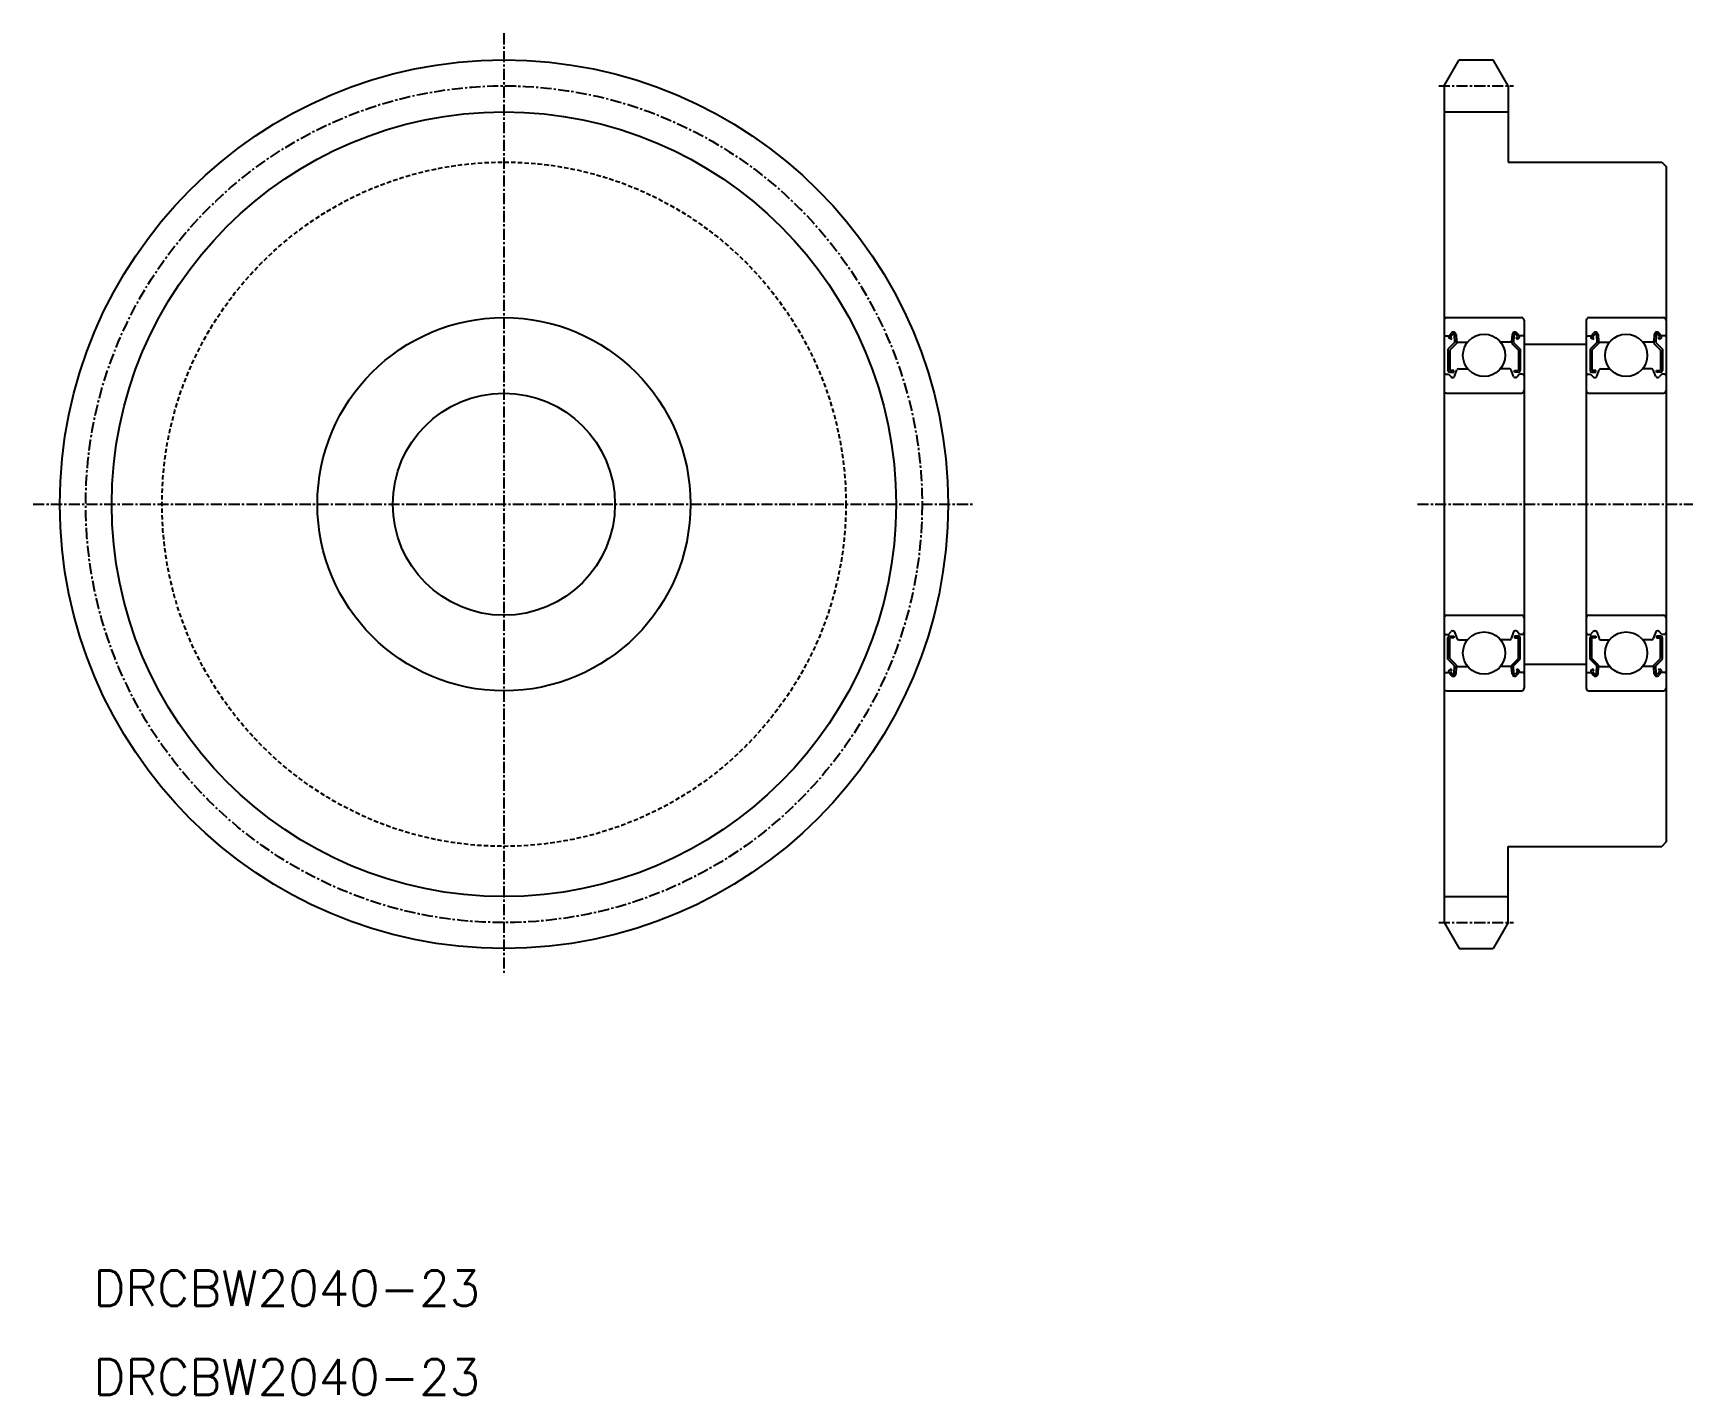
# Model space of a CAD drawing. Extents: x 0 to 187, y 0 to 153.
import ezdxf

# ---------------------------------------------------------------- set-up
doc = ezdxf.new("R2010")
doc.units = 0
doc.linetypes.add('CENTER', pattern=[2, 1.25, -0.25, 0.25, -0.25])
doc.linetypes.add('DASHED', pattern=[0.75, 0.5, -0.25])
doc.layers.get('0').update_dxf_attribs({"linetype": 'CONTINUOUS'})
doc.layers.add('CENTER', color=1, linetype='CENTER')
doc.styles.get("Standard").update_dxf_attribs({"font": 'txt', "bigfont": 'BIGFONT'})

msp = doc.modelspace()

# ---------------------------------------------------------------- linework, layer by layer
at = {"color": 7, "linetype": 'CONTINUOUS'}
for p, q in [((158.85, 147.3), (160.54, 150.22)), ((160.54, 150.22), (164.36, 150.22)), ((166.05, 147.3), (164.36, 150.22)), ((158.85, 147.3), (158.85, 53.15)), ((166.05, 147.3), (166.05, 138.72)), ((158.85, 144.38), (166.05, 144.38)), ((166.05, 138.72), (183.35, 138.72)), ((183.35, 138.72), (183.85, 138.22)), ((183.85, 138.22), (183.85, 62.22)), ((158.85, 120.92), (158.85, 79.52)), ((159.15, 121.22), (167.55, 121.22)), ((167.85, 120.92), (167.85, 79.52)), ((174.85, 120.92), (174.85, 79.52)), ((175.15, 121.22), (183.55, 121.22)), ((183.85, 120.92), (183.85, 79.52)), ((158.95, 119.17), (159.41, 119.17)), ((160.03, 118.41), (159.28, 117.66)), ((159.41, 119.17), (159.66, 119.47)), ((159.59, 118.76), (159.44, 118.89)), ((160.23, 118.32), (159.48, 117.57)), ((159.56, 119.05), (159.81, 119.34)), ((159.72, 118.92), (159.56, 119.05)), ((159.59, 118.76), (159.72, 118.92)), ((159.99, 119.28), (160.03, 118.41)), ((160.19, 119.3), (160.25, 118.57)), ((160.23, 118.79), (160.23, 118.32)), ((160.35, 118.47), (161.5, 118.47)), ((166.35, 118.47), (165.2, 118.47)), ((166.51, 119.3), (166.45, 118.57)), ((166.47, 118.79), (166.47, 118.32)), ((166.47, 118.32), (167.22, 117.57)), ((166.71, 119.28), (166.67, 118.41)), ((166.67, 118.41), (167.42, 117.66)), ((167.14, 119.05), (166.89, 119.34)), ((166.98, 118.92), (167.14, 119.05)), ((167.11, 118.76), (166.98, 118.92)), ((167.29, 119.17), (167.04, 119.47)), ((167.11, 118.76), (167.27, 118.89)), ((167.75, 119.17), (167.29, 119.17)), ((167.85, 118.22), (174.85, 118.22)), ((174.95, 119.17), (175.41, 119.17)), ((176.03, 118.41), (175.28, 117.66)), ((175.41, 119.17), (175.66, 119.47)), ((175.59, 118.76), (175.44, 118.89)), ((176.23, 118.32), (175.48, 117.57)), ((175.56, 119.05), (175.81, 119.34)), ((175.72, 118.92), (175.56, 119.05)), ((175.59, 118.76), (175.72, 118.92)), ((175.99, 119.28), (176.03, 118.41)), ((176.19, 119.3), (176.25, 118.57)), ((176.23, 118.79), (176.23, 118.32)), ((176.35, 118.47), (177.5, 118.47)), ((182.35, 118.47), (181.2, 118.47)), ((182.51, 119.3), (182.45, 118.57)), ((182.47, 118.79), (182.47, 118.32)), ((182.47, 118.32), (183.22, 117.57)), ((182.71, 119.28), (182.67, 118.41)), ((182.67, 118.41), (183.42, 117.66)), ((183.14, 119.05), (182.89, 119.34)), ((182.98, 118.92), (183.14, 119.05)), ((183.11, 118.76), (182.98, 118.92)), ((183.29, 119.17), (183.04, 119.47)), ((183.11, 118.76), (183.27, 118.89)), ((183.75, 119.17), (183.29, 119.17)), ((159.28, 117.66), (159.28, 115.27)), ((159.48, 117.57), (159.48, 115.27)), ((167.22, 117.57), (167.22, 115.27)), ((167.42, 117.66), (167.42, 115.27)), ((175.28, 117.66), (175.28, 115.27)), ((175.48, 117.57), (175.48, 115.27)), ((183.22, 117.57), (183.22, 115.27)), ((183.42, 117.66), (183.42, 115.27)), ((159.05, 114.87), (159.35, 114.87)), ((159.35, 114.87), (159.63, 114.55)), ((159.93, 115.27), (159.48, 115.27)), ((159.48, 115.07), (159.93, 115.07)), ((159.78, 114.47), (159.84, 114.47)), ((159.93, 115.07), (159.93, 115.27)), ((160.03, 114.61), (160.3, 115.34)), ((160.49, 115.47), (161.5, 115.47)), ((166.21, 115.47), (165.2, 115.47)), ((166.67, 114.61), (166.4, 115.34)), ((166.77, 115.07), (166.77, 115.27)), ((166.77, 115.27), (167.22, 115.27)), ((167.22, 115.07), (166.77, 115.07)), ((166.92, 114.47), (166.86, 114.47)), ((167.35, 114.87), (167.07, 114.55)), ((167.65, 114.87), (167.35, 114.87)), ((175.05, 114.87), (175.35, 114.87)), ((175.35, 114.87), (175.63, 114.55)), ((175.93, 115.27), (175.48, 115.27)), ((175.48, 115.07), (175.93, 115.07)), ((175.78, 114.47), (175.84, 114.47)), ((175.93, 115.07), (175.93, 115.27)), ((176.03, 114.61), (176.3, 115.34)), ((176.49, 115.47), (177.5, 115.47)), ((182.21, 115.47), (181.2, 115.47)), ((182.67, 114.61), (182.4, 115.34)), ((182.77, 115.07), (182.77, 115.27)), ((182.77, 115.27), (183.22, 115.27)), ((183.22, 115.07), (182.77, 115.07)), ((182.92, 114.47), (182.86, 114.47)), ((183.35, 114.87), (183.07, 114.55)), ((183.65, 114.87), (183.35, 114.87)), ((159.15, 112.72), (167.55, 112.72)), ((175.15, 112.72), (183.55, 112.72)), ((159.15, 87.72), (167.55, 87.72)), ((159.78, 85.97), (159.84, 85.97)), ((166.92, 85.97), (166.86, 85.97)), ((175.15, 87.72), (183.55, 87.72)), ((175.78, 85.97), (175.84, 85.97)), ((182.92, 85.97), (182.86, 85.97)), ((159.05, 85.57), (159.35, 85.57)), ((159.28, 82.79), (159.28, 85.17)), ((159.35, 85.57), (159.63, 85.9)), ((159.48, 85.37), (159.93, 85.37)), ((159.48, 82.87), (159.48, 85.17)), ((159.93, 85.17), (159.48, 85.17)), ((159.93, 85.37), (159.93, 85.17)), ((160.03, 85.84), (160.3, 85.11)), ((160.49, 84.97), (161.5, 84.97)), ((160.74, 84.97), (160.74, 84.97)), ((160.99, 84.97), (160.99, 84.97)), ((166.21, 84.97), (165.2, 84.97)), ((166.67, 85.84), (166.4, 85.11)), ((166.77, 85.37), (166.77, 85.17)), ((167.22, 85.37), (166.77, 85.37)), ((166.77, 85.17), (167.22, 85.17)), ((167.35, 85.57), (167.07, 85.9)), ((167.22, 82.87), (167.22, 85.17)), ((167.65, 85.57), (167.35, 85.57)), ((167.42, 82.79), (167.42, 85.17)), ((175.05, 85.57), (175.35, 85.57)), ((175.28, 82.79), (175.28, 85.17)), ((175.35, 85.57), (175.63, 85.9)), ((175.48, 85.37), (175.93, 85.37)), ((175.48, 82.87), (175.48, 85.17)), ((175.93, 85.17), (175.48, 85.17)), ((175.93, 85.37), (175.93, 85.17)), ((176.03, 85.84), (176.3, 85.11)), ((176.49, 84.97), (177.5, 84.97)), ((176.74, 84.97), (176.74, 84.97)), ((176.99, 84.97), (176.99, 84.97)), ((182.21, 84.97), (181.2, 84.97)), ((182.67, 85.84), (182.4, 85.11)), ((182.77, 85.37), (182.77, 85.17)), ((183.22, 85.37), (182.77, 85.37)), ((182.77, 85.17), (183.22, 85.17)), ((183.35, 85.57), (183.07, 85.9)), ((183.22, 82.87), (183.22, 85.17)), ((183.65, 85.57), (183.35, 85.57)), ((183.42, 82.79), (183.42, 85.17)), ((160.03, 82.04), (159.28, 82.79)), ((160.23, 82.12), (159.48, 82.87)), ((166.47, 82.12), (167.22, 82.87)), ((166.67, 82.04), (167.42, 82.79)), ((167.85, 82.22), (174.85, 82.22)), ((176.03, 82.04), (175.28, 82.79)), ((176.23, 82.12), (175.48, 82.87)), ((182.47, 82.12), (183.22, 82.87)), ((182.67, 82.04), (183.42, 82.79)), ((158.95, 81.27), (159.41, 81.27)), ((159.41, 81.27), (159.66, 80.98)), ((159.59, 81.68), (159.44, 81.56)), ((159.72, 81.53), (159.56, 81.4)), ((159.56, 81.4), (159.81, 81.1)), ((159.59, 81.68), (159.72, 81.53)), ((159.99, 81.16), (160.03, 82.04)), ((160.19, 81.14), (160.25, 81.88)), ((160.23, 81.65), (160.23, 82.12)), ((160.35, 81.97), (161.5, 81.97)), ((166.35, 81.97), (165.2, 81.97)), ((166.51, 81.14), (166.45, 81.88)), ((166.47, 81.65), (166.47, 82.12)), ((166.71, 81.16), (166.67, 82.04)), ((167.14, 81.4), (166.89, 81.1)), ((167.11, 81.68), (166.98, 81.53)), ((166.98, 81.53), (167.14, 81.4)), ((167.29, 81.27), (167.04, 80.98)), ((167.11, 81.68), (167.27, 81.56)), ((167.75, 81.27), (167.29, 81.27)), ((174.95, 81.27), (175.41, 81.27)), ((175.41, 81.27), (175.66, 80.98)), ((175.59, 81.68), (175.44, 81.56)), ((175.72, 81.53), (175.56, 81.4)), ((175.56, 81.4), (175.81, 81.1)), ((175.59, 81.68), (175.72, 81.53)), ((175.99, 81.16), (176.03, 82.04)), ((176.19, 81.14), (176.25, 81.88)), ((176.23, 81.65), (176.23, 82.12)), ((176.35, 81.97), (177.5, 81.97)), ((182.35, 81.97), (181.2, 81.97)), ((182.51, 81.14), (182.45, 81.88)), ((182.47, 81.65), (182.47, 82.12)), ((182.71, 81.16), (182.67, 82.04)), ((183.14, 81.4), (182.89, 81.1)), ((183.11, 81.68), (182.98, 81.53)), ((182.98, 81.53), (183.14, 81.4)), ((183.29, 81.27), (183.04, 80.98)), ((183.11, 81.68), (183.27, 81.56)), ((183.75, 81.27), (183.29, 81.27)), ((159.15, 79.22), (167.55, 79.22)), ((175.15, 79.22), (183.55, 79.22)), ((166.05, 61.72), (183.35, 61.72)), ((166.05, 53.15), (166.05, 61.72)), ((183.85, 62.22), (183.35, 61.72)), ((158.85, 56.07), (166.05, 56.07)), ((158.85, 53.15), (160.54, 50.22)), ((166.05, 53.15), (164.36, 50.22)), ((160.54, 50.22), (164.36, 50.22))]:
    msp.add_line(p, q, dxfattribs=at)
for centre, radius in [((53, 100.22), 50), ((53, 100.22), 21), ((163.35, 116.97), 2.38), ((179.35, 116.97), 2.38), ((53, 100.22), 12.5), ((163.35, 83.47), 2.38), ((179.35, 83.47), 2.38)]:
    msp.add_circle(centre, radius, dxfattribs=at)
at = {"color": 3, "linetype": 'CONTINUOUS'}
msp.add_circle((53, 100.22), 44.15, dxfattribs=at)
at = {"color": 3, "linetype": 'DASHED'}
msp.add_circle((53, 100.22), 38.5, dxfattribs=at)
at = {"color": 7, "linetype": 'CONTINUOUS'}
for centre, radius, start, end in [((159.15, 120.92), 0.3, 90, 180), ((167.55, 120.92), 0.3, 0, 90), ((175.15, 120.92), 0.3, 90, 180), ((183.55, 120.92), 0.3, 0, 90), ((158.95, 119.27), 0.1, 180, 270), ((159.56, 119.05), 0.2, 140, 230.0841), ((159.89, 119.28), 0.3, 4.9967, 140), ((159.89, 119.28), 0.1, 2.8198, 140.001), ((160.35, 118.57), 0.1, 184.9967, 270.0005), ((166.35, 118.57), 0.1, 269.9995, 355.0033), ((166.81, 119.28), 0.3, 40, 175.0033), ((166.81, 119.28), 0.1, 39.999, 177.1802), ((167.14, 119.05), 0.2, 309.9159, 40), ((167.75, 119.27), 0.1, 270, 0), ((174.95, 119.27), 0.1, 180, 270), ((175.56, 119.05), 0.2, 140, 230.0841), ((175.89, 119.28), 0.3, 4.9967, 140), ((175.89, 119.28), 0.1, 2.8198, 140.001), ((176.35, 118.57), 0.1, 184.9967, 270.0005), ((182.35, 118.57), 0.1, 269.9995, 355.0033), ((182.81, 119.28), 0.3, 40, 175.0033), ((182.81, 119.28), 0.1, 39.999, 177.1802), ((183.14, 119.05), 0.2, 309.9159, 40), ((183.75, 119.27), 0.1, 270, 0), ((159.05, 114.67), 0.2, 90, 180), ((159.48, 115.27), 0.2, 180, 270), ((159.78, 114.67), 0.2, 219.9919, 270), ((159.84, 114.67), 0.2, 270, 339.9919), ((160.49, 115.27), 0.2, 90, 159.9919), ((166.21, 115.27), 0.2, 20.0081, 90), ((166.86, 114.67), 0.2, 200.0081, 270), ((166.92, 114.67), 0.2, 270, 320.0081), ((167.22, 115.27), 0.2, 270, 0), ((167.65, 114.67), 0.2, 0, 90), ((175.05, 114.67), 0.2, 90, 180), ((175.48, 115.27), 0.2, 180, 270), ((175.78, 114.67), 0.2, 219.9919, 270), ((175.84, 114.67), 0.2, 270, 339.9919), ((176.49, 115.27), 0.2, 90, 159.9919), ((182.21, 115.27), 0.2, 20.0081, 90), ((182.86, 114.67), 0.2, 200.0081, 270), ((182.92, 114.67), 0.2, 270, 320.0081), ((183.22, 115.27), 0.2, 270, 0), ((183.65, 114.67), 0.2, 0, 90), ((159.15, 113.02), 0.3, 180, 270), ((167.55, 113.02), 0.3, 270, 0), ((175.15, 113.02), 0.3, 180, 270), ((183.55, 113.02), 0.3, 270, 0), ((159.15, 87.42), 0.3, 90, 180), ((159.78, 85.77), 0.2, 90, 140.0081), ((159.84, 85.77), 0.2, 20.0081, 90), ((166.86, 85.77), 0.2, 90, 159.9919), ((166.92, 85.77), 0.2, 39.9919, 90), ((167.55, 87.42), 0.3, 0, 90), ((175.15, 87.42), 0.3, 90, 180), ((175.78, 85.77), 0.2, 90, 140.0081), ((175.84, 85.77), 0.2, 20.0081, 90), ((182.86, 85.77), 0.2, 90, 159.9919), ((182.92, 85.77), 0.2, 39.9919, 90), ((183.55, 87.42), 0.3, 0, 90), ((159.05, 85.77), 0.2, 180, 270), ((159.48, 85.17), 0.2, 90, 180), ((160.49, 85.17), 0.2, 200.0081, 270), ((166.21, 85.17), 0.2, 270, 339.9919), ((167.22, 85.17), 0.2, 0, 90), ((167.65, 85.77), 0.2, 270, 0), ((175.05, 85.77), 0.2, 180, 270), ((175.48, 85.17), 0.2, 90, 180), ((176.49, 85.17), 0.2, 200.0081, 270), ((182.21, 85.17), 0.2, 270, 339.9919), ((183.22, 85.17), 0.2, 0, 90), ((183.65, 85.77), 0.2, 270, 0), ((158.95, 81.17), 0.1, 90, 180), ((159.56, 81.4), 0.2, 129.9159, 220), ((159.89, 81.17), 0.3, 220, 355.0033), ((159.89, 81.17), 0.1, 219.999, 357.1802), ((160.35, 81.87), 0.1, 89.9995, 175.0033), ((166.35, 81.87), 0.1, 4.9967, 90.0005), ((166.81, 81.17), 0.3, 184.9967, 320), ((166.81, 81.17), 0.1, 182.8198, 320.001), ((167.14, 81.4), 0.2, 320, 50.0841), ((167.75, 81.17), 0.1, 0, 90), ((174.95, 81.17), 0.1, 90, 180), ((175.56, 81.4), 0.2, 129.9159, 220), ((175.89, 81.17), 0.3, 220, 355.0033), ((175.89, 81.17), 0.1, 219.999, 357.1802), ((176.35, 81.87), 0.1, 89.9995, 175.0033), ((182.35, 81.87), 0.1, 4.9967, 90.0005), ((182.81, 81.17), 0.3, 184.9967, 320), ((182.81, 81.17), 0.1, 182.8198, 320.001), ((183.14, 81.4), 0.2, 320, 50.0841), ((183.75, 81.17), 0.1, 0, 90), ((159.15, 79.52), 0.3, 180, 270), ((167.55, 79.52), 0.3, 270, 0), ((175.15, 79.52), 0.3, 180, 270), ((183.55, 79.52), 0.3, 270, 0)]:
    msp.add_arc(centre, radius, start, end, dxfattribs=at)
at = {"layer": 'CENTER', "color": 1, "linetype": 'CENTER'}
for p, q in [((53, 153.22), (53, 47.22)), ((158.25, 147.3), (166.65, 147.3)), ((0, 100.22), (106, 100.22)), ((155.85, 100.22), (186.85, 100.22)), ((158.25, 53.15), (166.65, 53.15))]:
    msp.add_line(p, q, dxfattribs=at)
msp.add_circle((53, 100.22), 47.08, dxfattribs=at)

# ---------------------------------------------------------------- texts
at = {"color": 7, "linetype": 'CONTINUOUS'}
for p in [(6.78, 10), (6.78, 0)]:
    msp.add_text('DRCBW2040-23', height=4, dxfattribs=at).set_placement(p)

doc.saveas('drawing.dxf')
